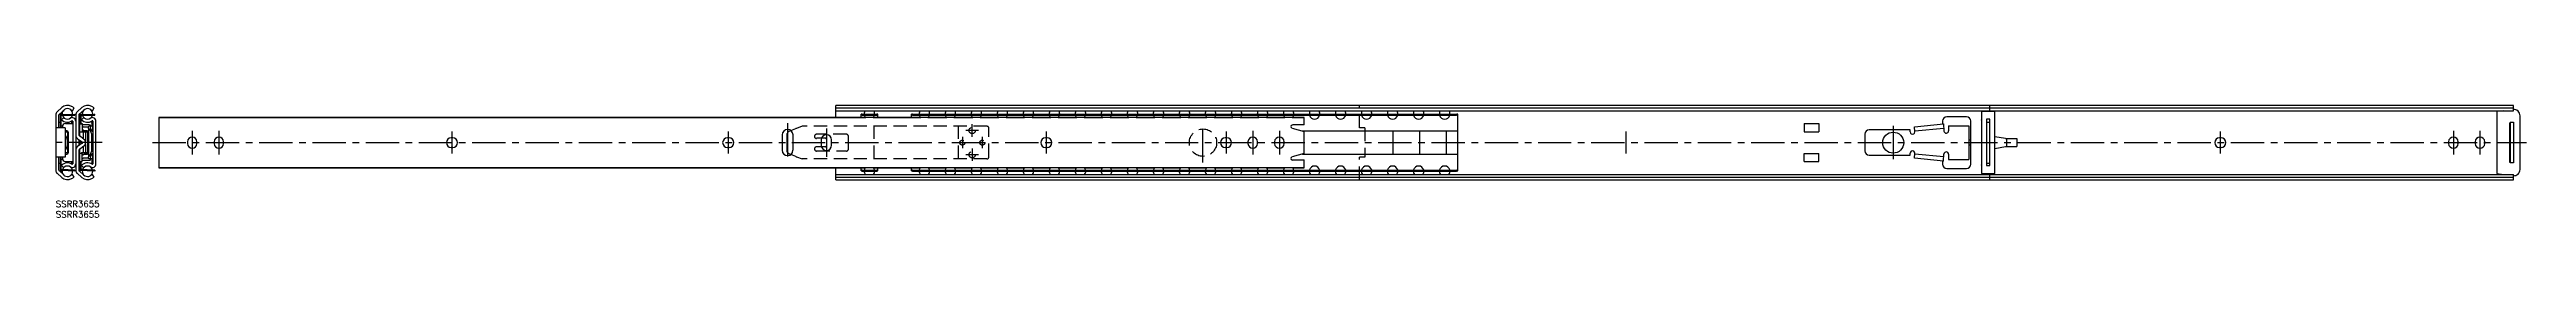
# Model space of a CAD drawing. Extents: x -3 to 1178, y -8 to 45.
import ezdxf

# ---------------------------------------------------------------- set-up
doc = ezdxf.new("R2010")
doc.units = 0
doc.header["$LTSCALE"] = 0.5
doc.linetypes.add('CENTER', pattern=[50.8, 31.75, -6.35, 6.35, -6.35])
doc.linetypes.add('DASHED', pattern=[19.05, 12.7, -6.35])
for name, color, linetype in [('MSM_CENTER', 1, 'CENTER'), ('MSM_CONTINUOUS', 7, 'CONTINUOUS'), ('MSM_DASHED', 4, 'DASHED'), ('MSM_PART_NUMBER', 7, 'CONTINUOUS')]:
    doc.layers.add(name, color=color, linetype=linetype)
doc.styles.get("Standard").update_dxf_attribs({"font": 'txt.shx', "height": 3, "bigfont": 'bigfont.shx'})

# ---------------------------------------------------------------- blocks, each defined once
blk = doc.blocks.new('*U3')
at = {"layer": 'MSM_PART_NUMBER'}
blk.add_text('SSRR3655', height=3, dxfattribs=at).set_placement((0, -3))
blk = doc.blocks.new('*U4')
at = {"layer": 'MSM_PART_NUMBER'}
blk.add_text('SSRR3655', height=3, dxfattribs=at).set_placement((0, -8))

msp = doc.modelspace()

# ---------------------------------------------------------------- linework, layer by layer
at = {"layer": 'MSM_CENTER'}
for p, q in [((348.8, 36.9), (348.8, 18.4)), ((436.8, 30.4), (436.8, 36.4)), ((546.8, 18.2), (546.8, 37.1)), ((875.8, 35.6), (875.8, 19.6)), ((22.1, 27.6), (-3, 27.6)), ((46.1, 27.6), (1177.6, 27.6)), ((65, 33.3), (65, 22)), ((77.7, 33.3), (77.7, 22)), ((188.8, 32.9), (188.8, 22.4)), ((320.5, 32.9), (320.5, 22.4)), ((367.3, 34.4), (367.3, 20.9)), ((432.1, 30.4), (432.1, 25)), ((439.8, 33.4), (433.8, 33.4)), ((436.8, 24.9), (436.8, 18.9)), ((441.6, 30.4), (441.6, 25)), ((472.1, 32.9), (472.1, 22.4)), ((557.8, 32.9), (557.8, 22.4)), ((570.5, 33.3), (570.5, 22)), ((583.2, 33.3), (583.2, 22)), ((637.3, 33.3), (637.3, 22)), ((650, 33.3), (650, 22)), ((662.7, 32.9), (662.7, 22.4)), ((748.4, 32.9), (748.4, 22.4)), ((1031.7, 32.9), (1031.7, 22.4)), ((1142.8, 33.3), (1142.8, 22)), ((1155.5, 33.3), (1155.5, 22)), ((433.8, 21.9), (439.8, 21.9))]:
    msp.add_line(p, q, dxfattribs=at)
at = {"layer": 'MSM_CONTINUOUS'}
for p, q in [((0, 40.8), (0, 14.5)), ((2.9, 44.3), (0.7, 42.2)), ((1.5, 34.7), (1.5, 40.8)), ((1.5, 37.4), (2.1, 37.4)), ((1.7, 41.1), (3.9, 43.1)), ((2.1, 40.3), (2.1, 34.7)), ((2.5, 41.9), (2.5, 41)), ((2.6, 34.7), (2.6, 40.3)), ((2.6, 35.6), (3.1, 35.6)), ((2.7, 41), (9.1, 41.1)), ((2.7, 40.5), (9.1, 40.7)), ((3.8, 39.6), (2.7, 38.5)), ((3.3, 42.4), (3, 42.4)), ((4.6, 36.7), (8.1, 36.7)), ((6.8, 43.5), (7.9, 42.8)), ((6.9, 43.4), (6.9, 43.4)), ((7.5, 43.1), (7.5, 42.9)), ((7.5, 39.7), (7.5, 39.4)), ((7.5, 37.8), (7.5, 36.7)), ((8.7, 44.1), (7.6, 44.8)), ((7.9, 42.8), (8.7, 44.1)), ((8.1, 37.8), (8.1, 17.5)), ((9.1, 40.7), (9.1, 41.1)), ((9.6, 40.8), (9.6, 14.5)), ((12.4, 44.3), (10.2, 42.2)), ((11.1, 31.2), (11.1, 40.8)), ((11.2, 41.1), (13.4, 43.1)), ((11.5, 41.4), (11.5, 41)), ((11.5, 30.5), (11.5, 40.3)), ((11.6, 40.3), (11.6, 36.6)), ((11.5, 36.7), (11.6, 36.7)), ((11.5, 36.6), (12.6, 36.6)), ((11.7, 41), (18.1, 41.1)), ((11.7, 40.5), (18.1, 40.7)), ((12.1, 36.6), (12.1, 40.3)), ((12.1, 36.7), (12.6, 36.7)), ((13.3, 39.6), (12.2, 38.5)), ((12.3, 40.5), (12.7, 40.5)), ((12.9, 42.4), (12.6, 42.4)), ((12.6, 36.7), (12.6, 32.7)), ((16.1, 36), (13, 36)), ((16.4, 43.5), (17.5, 42.8)), ((16.5, 35.4), (16.5, 35.9)), ((18.2, 44.1), (17.1, 44.8)), ((17.1, 39.7), (17.1, 39.4)), ((17.1, 37.8), (17.1, 35.4)), ((17.5, 42.8), (18.2, 44.1)), ((17.5, 40.6), (18.6, 40.7)), ((17.6, 37.8), (17.6, 17.5)), ((17.6, 36.4), (17.6, 35.4)), ((18.1, 40.7), (18.1, 41.1)), ((18.1, 41.1), (18.6, 41.1)), ((18.6, 40.7), (18.6, 41.1)), ((19.1, 17.5), (19.1, 37.8)), ((49.1, 39.6), (49.1, 15.7)), ((49.1, 39.6), (386, 39.6)), ((595.1, 39.5), (49.1, 39.5)), ((1171.4, 45.3), (371.8, 45.3)), ((371.8, 39.6), (371.8, 45.3)), ((371.8, 44.1), (1171.4, 44.1)), ((371.8, 42.8), (1171.4, 42.8)), ((383.8, 39.6), (383.8, 41.1)), ((384.3, 41.1), (391.3, 41.1)), ((384.3, 40.7), (391.3, 40.7)), ((389.6, 39.6), (412.2, 39.6)), ((391.8, 39.6), (391.8, 41.1)), ((407.8, 39.6), (407.8, 41.1)), ((408.3, 41.1), (667.7, 41.1)), ((408.3, 40.7), (667.7, 40.7)), ((415.8, 39.6), (424.6, 39.6)), ((428.2, 39.6), (437, 39.6)), ((440.6, 39.6), (449.4, 39.6)), ((453, 39.6), (461.8, 39.6)), ((465.4, 39.6), (474.2, 39.6)), ((477.8, 39.6), (486.6, 39.6)), ((490.2, 39.6), (499, 39.6)), ((502.6, 39.6), (511.4, 39.6)), ((515, 39.6), (523.8, 39.6)), ((527.4, 39.6), (536.2, 39.6)), ((539.8, 39.6), (548.6, 39.6)), ((552.2, 39.6), (561, 39.6)), ((564.6, 39.6), (573.4, 39.6)), ((577, 39.6), (585.8, 39.6)), ((589.4, 39.6), (595.1, 39.6)), ((595.1, 36), (589.4, 36)), ((595.1, 36), (595.1, 39.6)), ((668.2, 14.2), (668.2, 41.1)), ((833.3, 36.7), (840.3, 36.7)), ((833.3, 36.7), (833.3, 32.8)), ((840.3, 36.7), (840.3, 32.8)), ((885.9, 35.2), (899.7, 36.5)), ((899.3, 37.9), (899.3, 36.4)), ((899.7, 36.5), (900, 33)), ((910.8, 39.9), (901.3, 39.9)), ((902.2, 35.6), (911.8, 35.6)), ((902.2, 35.6), (902.2, 33.2)), ((911.8, 35.6), (911.8, 19.6)), ((912.8, 17.4), (912.8, 37.9)), ((924.3, 42.4), (917.9, 42.4)), ((917.9, 42.4), (917.9, 12.9)), ((921.8, 38.7), (920.3, 38.7)), ((920.3, 38.7), (920.3, 16.7)), ((920.3, 37.4), (921.8, 37.4)), ((921.8, 42.4), (921.8, 45.3)), ((921.8, 16.7), (921.8, 38.7)), ((924.3, 12.9), (924.3, 42.4)), ((1166.8, 42.8), (1163.6, 42.4)), ((1163.6, 42.4), (1163.6, 12.9)), ((1169.6, 36.9), (1169.6, 18.4)), ((1169.9, 36.9), (1169.6, 36.9)), ((1169.9, 37.3), (1169.9, 18)), ((1169.9, 37.3), (1171.4, 37.3)), ((1171.4, 42.8), (1171.4, 45.3)), ((1171.4, 37.3), (1171.4, 18)), ((1171.6, 36.9), (1171.4, 36.9)), ((1171.6, 18.4), (1171.6, 36.9)), ((1174.6, 14.9), (1174.6, 40.4)), ((4.5, 34.7), (0, 34.7)), ((3.1, 35.2), (3.1, 34.7)), ((4.5, 34.7), (4.5, 20.7)), ((5.3, 33.2), (4.5, 33.2)), ((4.5, 32.7), (5.3, 32.7)), ((5.5, 32.5), (5.5, 22.9)), ((6.1, 22.9), (6.1, 32.5)), ((10.4, 29.5), (12.6, 28)), ((12.6, 27.3), (10.4, 25.8)), ((11.1, 26.2), (11.1, 29.1)), ((11.1, 14.5), (11.1, 24.1)), ((13.4, 29.2), (11.3, 30.8)), ((11.3, 24.5), (13.4, 26.1)), ((11.5, 32.7), (12.6, 32.7)), ((11.5, 26.6), (11.5, 28.7)), ((11.5, 15), (11.5, 24.8)), ((12.3, 32.7), (14.9, 32.7)), ((13, 33.7), (12.6, 33.7)), ((14.9, 33.2), (12.6, 33.2)), ((13, 35.2), (15.6, 35.2)), ((13, 33.7), (13, 33.2)), ((13, 32.7), (13, 29.5)), ((13, 25.8), (13, 22.6)), ((13.5, 33.2), (15.6, 33.2)), ((14.1, 32.5), (14.1, 28.5)), ((14.1, 26.8), (14.1, 22.8)), ((15.1, 32.5), (15.1, 22.9)), ((15.6, 34.4), (15.7, 35.4)), ((15.6, 34.4), (15.6, 20.9)), ((15.6, 34.4), (15.6, 34.4)), ((15.6, 34.3), (16.8, 32.9)), ((17.6, 35.4), (15.7, 35.4)), ((16.5, 35.4), (16.4, 34.3)), ((16.4, 34.3), (17.5, 32.9)), ((17, 32), (17, 23.3)), ((17.5, 35.4), (17.5, 33)), ((62.7, 28), (62.7, 27.2)), ((67.2, 27.2), (67.2, 28)), ((75.4, 28), (75.4, 27.2)), ((79.9, 27.2), (79.9, 28)), ((189.2, 29.9), (188.4, 29.9)), ((188.4, 25.4), (189.2, 25.4)), ((320.9, 29.9), (320.1, 29.9)), ((320.1, 25.4), (320.9, 25.4)), ((346.2, 31.3), (346.2, 24)), ((348.6, 23.3), (348.6, 32)), ((348.8, 32), (348.8, 23.3)), ((349.2, 32.9), (350.3, 33.4)), ((350.4, 33.3), (349.4, 32.9)), ((351.4, 24), (351.4, 31.3)), ((364.8, 28.9), (364.8, 26.4)), ((367, 29.7), (364.9, 29.7)), ((364.9, 25.7), (367, 25.7)), ((367.3, 29.2), (367.3, 26.2)), ((367.5, 26.2), (367.5, 29.2)), ((369.8, 26.4), (369.8, 28.9)), ((472.5, 29.9), (471.7, 29.9)), ((471.7, 25.4), (472.5, 25.4)), ((558.2, 29.9), (557.4, 29.9)), ((557.4, 25.4), (558.2, 25.4)), ((568.2, 28), (568.2, 27.2)), ((572.8, 27.2), (572.8, 28)), ((580.9, 28), (580.9, 27.2)), ((585.4, 27.2), (585.4, 28)), ((589.3, 34.5), (595.1, 32.9)), ((594.2, 33.2), (668.2, 33.2)), ((595.1, 22.4), (595.1, 32.9)), ((833.3, 32.8), (840.3, 32.8)), ((862.3, 31.7), (862.3, 23.7)), ((883.9, 33.7), (864.3, 33.7)), ((883.9, 32.7), (883.9, 33.7)), ((886.1, 32.7), (885.9, 35.2)), ((886.1, 33.2), (899.9, 34.5)), ((911.8, 28.9), (912.8, 28.9)), ((911.8, 26.5), (912.8, 26.5)), ((929.4, 29.6), (924.3, 30.4)), ((924.3, 24.9), (929.4, 25.7)), ((929.4, 29.6), (934.8, 29.6)), ((929.4, 25.7), (934.8, 25.7)), ((929.8, 29.6), (929.8, 25.7)), ((934.8, 29.6), (934.8, 25.7)), ((1032.1, 29.9), (1031.3, 29.9)), ((1031.3, 25.4), (1032.1, 25.4)), ((1140.5, 28), (1140.5, 27.2)), ((1145, 27.2), (1145, 28)), ((1153.2, 28), (1153.2, 27.2)), ((1157.7, 27.2), (1157.7, 28)), ((4.5, 20.7), (0, 20.7)), ((0.7, 13.1), (2.9, 11)), ((1.5, 14.5), (1.5, 20.7)), ((1.5, 17.9), (2.1, 17.9)), ((3.9, 12.2), (1.7, 14.2)), ((2.1, 20.7), (2.1, 15)), ((2.5, 14.3), (2.5, 13.4)), ((2.6, 15), (2.6, 20.7)), ((3.1, 19.6), (2.6, 19.6)), ((2.7, 16.8), (3.8, 15.7)), ((9.1, 14.6), (2.7, 14.8)), ((9.1, 14.1), (2.7, 14.3)), ((3.3, 12.9), (3, 12.9)), ((3.1, 20.7), (3.1, 20.2)), ((5.3, 22.7), (4.5, 22.7)), ((4.5, 22.1), (5.3, 22.1)), ((4.6, 18.7), (8.1, 18.7)), ((7.9, 12.5), (6.8, 11.8)), ((6.9, 11.9), (6.9, 11.9)), ((7.5, 18.7), (7.5, 17.5)), ((7.5, 15.9), (7.5, 15.6)), ((7.5, 12.4), (7.5, 12.2)), ((8.7, 11.2), (7.9, 12.5)), ((9.1, 14.6), (9.1, 14.1)), ((10.2, 13.1), (12.4, 11)), ((13.4, 12.2), (11.2, 14.2)), ((11.5, 22.6), (12.6, 22.6)), ((11.6, 18.7), (11.6, 15)), ((11.5, 18.7), (12.6, 18.7)), ((11.5, 18.6), (11.6, 18.6)), ((11.5, 14.3), (11.5, 13.9)), ((18.1, 14.6), (11.7, 14.8)), ((18.1, 14.1), (11.7, 14.3)), ((12.1, 15), (12.1, 18.7)), ((12.1, 18.6), (12.6, 18.6)), ((12.2, 16.8), (13.3, 15.7)), ((14.9, 22.7), (12.3, 22.7)), ((12.7, 14.8), (12.3, 14.8)), ((12.6, 18.6), (12.6, 22.6)), ((12.6, 22.1), (14.9, 22.1)), ((13, 21.7), (12.6, 21.7)), ((12.9, 12.9), (12.6, 12.9)), ((13, 22.1), (13, 21.7)), ((15.6, 20.2), (13, 20.2)), ((13, 19.3), (16.1, 19.3)), ((15.6, 22.1), (13.5, 22.1)), ((16.8, 22.4), (15.6, 21)), ((15.7, 19.9), (15.6, 20.9)), ((15.6, 20.9), (15.6, 20.9)), ((17.6, 19.9), (15.7, 19.9)), ((17.5, 22.4), (16.4, 21)), ((16.4, 21), (16.5, 19.9)), ((17.5, 12.5), (16.4, 11.8)), ((16.5, 19.4), (16.5, 19.9)), ((17.1, 19.9), (17.1, 17.5)), ((17.1, 15.9), (17.1, 15.6)), ((17.5, 22.3), (17.5, 19.9)), ((18.6, 14.6), (17.5, 14.7)), ((18.2, 11.2), (17.5, 12.5)), ((17.6, 19.9), (17.6, 18.9)), ((18.1, 14.6), (18.1, 14.1)), ((18.6, 14.1), (18.1, 14.2)), ((18.6, 14.6), (18.6, 14.1)), ((49.1, 15.8), (595.1, 15.8)), ((49.1, 15.7), (386, 15.7)), ((350.3, 21.9), (349.2, 22.4)), ((349.4, 22.4), (350.4, 22)), ((371.8, 10), (371.8, 15.7)), ((371.8, 12.5), (1171.4, 12.5)), ((383.8, 14.2), (383.8, 15.7)), ((384.3, 14.6), (391.3, 14.6)), ((384.3, 14.1), (391.3, 14.1)), ((389.6, 15.7), (412.2, 15.7)), ((391.8, 14.2), (391.8, 15.7)), ((407.8, 14.2), (407.8, 15.7)), ((408.3, 14.6), (667.7, 14.6)), ((408.3, 14.1), (667.7, 14.1)), ((415.8, 15.7), (424.6, 15.7)), ((428.2, 15.7), (437, 15.7)), ((440.6, 15.7), (449.4, 15.7)), ((453, 15.7), (461.8, 15.7)), ((465.4, 15.7), (474.2, 15.7)), ((477.8, 15.7), (486.6, 15.7)), ((490.2, 15.7), (499, 15.7)), ((502.6, 15.7), (511.4, 15.7)), ((515, 15.7), (523.8, 15.7)), ((527.4, 15.7), (536.2, 15.7)), ((539.8, 15.7), (548.6, 15.7)), ((552.2, 15.7), (561, 15.7)), ((564.6, 15.7), (573.4, 15.7)), ((577, 15.7), (585.8, 15.7)), ((595.1, 22.4), (589.3, 20.8)), ((589.4, 19.4), (595.1, 19.4)), ((589.4, 15.7), (595.1, 15.7)), ((594.2, 22.1), (668.2, 22.1)), ((595.1, 15.7), (595.1, 19.4)), ((833.3, 22.5), (840.3, 22.5)), ((833.3, 18.6), (833.3, 22.5)), ((833.3, 18.6), (840.3, 18.6)), ((840.3, 18.6), (840.3, 22.5)), ((864.3, 21.7), (883.9, 21.7)), ((883.9, 21.7), (883.9, 22.6)), ((885.9, 20.2), (886.1, 22.6)), ((899.7, 18.8), (885.9, 20.2)), ((899.9, 20.8), (886.1, 22.1)), ((899.3, 18.9), (899.3, 17.4)), ((899.7, 18.8), (900, 22.3)), ((901.3, 15.4), (910.8, 15.4)), ((902.2, 22.1), (902.2, 19.6)), ((902.2, 19.6), (911.8, 19.6)), ((917.9, 12.9), (924.3, 12.9)), ((920.3, 17.9), (921.8, 17.9)), ((920.3, 16.7), (921.8, 16.7)), ((921.8, 10), (921.8, 12.9)), ((1163.6, 12.9), (1166.8, 12.5)), ((1169.6, 18.4), (1169.9, 18.4)), ((1171.4, 18), (1169.9, 18)), ((1171.4, 18.4), (1171.6, 18.4)), ((1171.4, 10), (1171.4, 12.5)), ((7.6, 10.5), (8.7, 11.2)), ((17.1, 10.5), (18.2, 11.2)), ((371.8, 11.2), (1171.4, 11.2)), ((371.8, 10), (1171.4, 10))]:
    msp.add_line(p, q, dxfattribs=at)
msp.add_circle((875.8, 27.6), 5, dxfattribs=at)
for centre, radius, start, end in [((2, 40.8), 2, 132.3876, 180), ((2, 40.8), 0.5, 132.3876, 180), ((2.7, 40.3), 0.7, 91, 180), ((2.7, 40.3), 0.2, 91, 180), ((5.5, 41.3), 4, 223.95, 303.2038), ((5.5, 41.3), 4, 59.9944, 132.3876), ((5.5, 41.3), 2.5, 356.1571, 185.8429), ((4.6, 35.2), 1.5, 90, 180), ((5.5, 41.3), 2.5, 197.5244, 344.4756), ((7.8, 37.8), 1.7, 0, 123.2038), ((7, 36.4), 1, 14.4775, 60), ((7.8, 37.8), 0.2, 0, 123.2038), ((11.5, 40.8), 2, 132.3876, 180), ((11.5, 40.8), 0.5, 132.3876, 180), ((11.7, 40.3), 0.7, 91, 180), ((11.7, 40.3), 0.2, 91, 180), ((12.3, 40.3), 0.7, 167.7612, 180), ((12.3, 40.3), 0.2, 91, 180), ((15.1, 41.3), 4, 223.95, 303.2038), ((15.1, 41.3), 4, 59.9944, 132.3876), ((13, 34), 2, 89.9997, 104.4507), ((15.1, 41.3), 2.5, 356.3778, 185.6222), ((15.1, 41.3), 2.5, 197.2951, 344.7049), ((16.1, 34), 2, 75.5493, 87.5283), ((17.4, 37.8), 1.7, 0, 123.2038), ((16.5, 36.4), 1, 0, 60), ((17.4, 37.8), 0.2, 0, 123.2038), ((384.6, 26.8), 14.3, 90.9987, 92.9983), ((384.6, 26.3), 14.3, 90.9986, 92.9984), ((387.8, 41.3), 2.5, 143.1005, 183.4398), ((387.8, 41.3), 2.5, 195.0683, 226.5273), ((387.8, 41.3), 2.5, 313.4727, 344.9317), ((387.8, 41.3), 2.5, 356.5602, 36.8995), ((391.1, 26.8), 14.3, 87.0017, 89.0013), ((391.1, 26.3), 14.3, 87.0016, 89.0014), ((408.6, 26.8), 14.3, 90.9987, 92.9983), ((408.6, 26.3), 14.3, 90.9986, 92.9984), ((414, 41.3), 2.5, 143.1005, 183.4398), ((414, 41.3), 2.5, 195.0683, 226.5273), ((414, 41.3), 2.5, 313.4727, 344.9317), ((414, 41.3), 2.5, 356.5602, 36.8995), ((426.4, 41.3), 2.5, 143.1005, 183.4398), ((426.4, 41.3), 2.5, 195.0683, 226.5273), ((426.4, 41.3), 2.5, 313.4727, 344.9317), ((426.4, 41.3), 2.5, 356.5602, 36.8995), ((438.8, 41.3), 2.5, 143.1005, 183.4398), ((438.8, 41.3), 2.5, 195.0683, 226.5273), ((438.8, 41.3), 2.5, 313.4727, 344.9317), ((438.8, 41.3), 2.5, 356.5602, 36.8995), ((451.2, 41.3), 2.5, 143.1005, 183.4398), ((451.2, 41.3), 2.5, 195.0683, 226.5273), ((451.2, 41.3), 2.5, 313.4727, 344.9317), ((451.2, 41.3), 2.5, 356.5602, 36.8995), ((463.6, 41.3), 2.5, 143.1005, 183.4398), ((463.6, 41.3), 2.5, 195.0683, 226.5273), ((463.6, 41.3), 2.5, 313.4727, 344.9317), ((463.6, 41.3), 2.5, 356.5602, 36.8995), ((476, 41.3), 2.5, 143.1005, 183.4398), ((476, 41.3), 2.5, 195.0683, 226.5273), ((476, 41.3), 2.5, 313.4727, 344.9317), ((476, 41.3), 2.5, 356.5602, 36.8995), ((488.4, 41.3), 2.5, 143.1005, 183.4398), ((488.4, 41.3), 2.5, 195.0683, 226.5273), ((488.4, 41.3), 2.5, 313.4727, 344.9317), ((488.4, 41.3), 2.5, 356.5602, 36.8995), ((500.8, 41.3), 2.5, 143.1005, 183.4398), ((500.8, 41.3), 2.5, 195.0683, 226.5273), ((500.8, 41.3), 2.5, 313.4727, 344.9317), ((500.8, 41.3), 2.5, 356.5602, 36.8995), ((513.2, 41.3), 2.5, 143.1005, 183.4398), ((513.2, 41.3), 2.5, 195.0683, 226.5273), ((513.2, 41.3), 2.5, 313.4727, 344.9317), ((513.2, 41.3), 2.5, 356.5602, 36.8995), ((525.6, 41.3), 2.5, 143.1005, 183.4398), ((525.6, 41.3), 2.5, 195.0683, 226.5273), ((525.6, 41.3), 2.5, 313.4727, 344.9317), ((525.6, 41.3), 2.5, 356.5602, 36.8995), ((538, 41.3), 2.5, 143.1005, 183.4398), ((538, 41.3), 2.5, 195.0683, 226.5273), ((538, 41.3), 2.5, 313.4727, 344.9317), ((538, 41.3), 2.5, 356.5602, 36.8995), ((550.4, 41.3), 2.5, 143.1005, 183.4398), ((550.4, 41.3), 2.5, 195.0683, 226.5273), ((550.4, 41.3), 2.5, 313.4727, 344.9317), ((550.4, 41.3), 2.5, 356.5602, 36.8995), ((562.8, 41.3), 2.5, 143.1005, 183.4398), ((562.8, 41.3), 2.5, 195.0683, 226.5273), ((562.8, 41.3), 2.5, 313.4727, 344.9317), ((562.8, 41.3), 2.5, 356.5602, 36.8995), ((575.2, 41.3), 2.5, 143.1005, 183.4398), ((575.2, 41.3), 2.5, 195.0683, 226.5273), ((575.2, 41.3), 2.5, 313.4727, 344.9317), ((575.2, 41.3), 2.5, 356.5602, 36.8995), ((587.6, 41.3), 2.5, 143.1005, 183.4398), ((587.6, 41.3), 2.5, 195.0683, 226.5273), ((589.4, 35.2), 0.75, 90, 254.912), ((587.6, 41.3), 2.5, 313.4727, 344.9317), ((587.6, 41.3), 2.5, 356.5602, 36.8995), ((600, 41.3), 2.5, 143.1005, 183.4398), ((600, 41.3), 2.5, 195.0683, 344.9317), ((600, 41.3), 2.5, 356.5602, 36.8995), ((612.4, 41.3), 2.5, 143.1005, 183.4398), ((612.4, 41.3), 2.5, 195.0683, 344.9317), ((612.4, 41.3), 2.5, 356.5602, 36.8995), ((624.8, 41.3), 2.5, 143.1005, 183.4398), ((624.8, 41.3), 2.5, 195.0683, 344.9317), ((624.8, 41.3), 2.5, 356.5602, 36.8995), ((637.2, 41.3), 2.5, 143.1005, 183.4398), ((637.2, 41.3), 2.5, 195.0683, 344.9317), ((637.2, 41.3), 2.5, 356.5602, 36.8995), ((649.6, 41.3), 2.5, 143.1005, 183.4398), ((649.6, 41.3), 2.5, 195.0683, 344.9317), ((649.6, 41.3), 2.5, 356.5602, 36.8995), ((662, 41.3), 2.5, 143.1005, 183.4398), ((662, 41.3), 2.5, 195.0683, 344.9317), ((662, 41.3), 2.5, 356.5602, 36.8995), ((667.5, 26.8), 14.3, 87.0017, 89.0013), ((667.5, 26.3), 14.3, 87.0016, 89.0014), ((901.3, 37.9), 2, 90, 180), ((910.8, 37.9), 2, 0, 90), ((918.8, 38.4), 1, 161.8051, 198.1949), ((1171.6, 40.4), 3, 0, 94.7802), ((-0.4, 27.6), 6, 325.5885, 34.4115), ((5.3, 32.5), 0.7, 0, 90), ((5.3, 32.5), 0.2, 0, 90), ((11.5, 31.2), 2, 180, 234.888), ((11.5, 24.1), 2, 125.112, 180), ((11.5, 31.2), 0.5, 180, 234.888), ((11.5, 24.1), 0.5, 125.112, 180), ((12.3, 33.4), 0.7, 248.2132, 270), ((13, 33.1), 2, 89.9997, 104.4507), ((12.3, 27.6), 0.426, 305.112, 54.888), ((12.3, 27.6), 1.93, 305.112, 54.888), ((13.5, 32.7), 0.501, 90, 97.0513), ((13.9, 32.5), 0.1, 0, 90), ((14.9, 32.5), 0.7, 0, 90), ((14.9, 32.5), 0.2, 0, 90), ((15.6, 51.3), 16.2, 269.9997, 270.3438), ((15.8, 34.4), 0.181, 182.5499, 222.6659), ((15.6, 49.4), 16.2, 270, 270.1294), ((16.4, 34.3), 0.0352, 178.496, 222.9813), ((14.8, 32), 2.15, 359.0446, 24.8157), ((17.1, 32.6), 0.51, 22.7743, 37.6576), ((65, 27.2), 2.25, 180, 0), ((65, 28), 2.25, 0, 180), ((77.7, 28), 2.25, 0, 180), ((77.7, 27.2), 2.25, 180, 0), ((188.4, 27.6), 2.25, 90, 270), ((189.2, 27.6), 2.25, 270, 90), ((320.1, 27.6), 2.25, 90, 270), ((320.9, 27.6), 2.25, 270, 90), ((348.8, 31.3), 2.58, 0, 180), ((348.8, 24), 2.57, 180, 0), ((349.6, 32), 1, 112.5274, 180.6224), ((349.8, 32), 1, 112.5274, 180.6224), ((367.3, 28.9), 2.5, 0, 180), ((367.3, 26.4), 2.5, 180, 0), ((366.8, 29.2), 0.49, 358.8618, 88.7717), ((366.8, 26.1), 0.49, 271.2283, 1.1382), ((367, 29.1), 0.516, 1.6143, 86.0192), ((367, 26.2), 0.516, 273.9808, 358.3857), ((471.7, 27.6), 2.25, 90, 270), ((472.5, 27.6), 2.25, 270, 90), ((557.4, 27.6), 2.25, 90, 270), ((558.2, 27.6), 2.25, 270, 90), ((570.5, 28), 2.25, 0, 180), ((570.5, 27.2), 2.25, 180, 0), ((583.2, 28), 2.25, 0, 180), ((583.2, 27.2), 2.25, 180, 0), ((864.3, 31.7), 2, 90, 180), ((864.3, 23.7), 2, 180, 270), ((885, 32.7), 1.12, 179.9964, 0.0135), ((885, 22.6), 1.12, 359.9865, 180.0036), ((901.1, 33.2), 1.11, 185.5, 0), ((1031.3, 27.6), 2.25, 90, 270), ((1032.1, 27.6), 2.25, 270, 90), ((1142.8, 28), 2.25, 0, 180), ((1142.8, 27.2), 2.25, 180, 0), ((1155.5, 28), 2.25, 0, 180), ((1155.5, 27.2), 2.25, 180, 0), ((2, 14.5), 2, 180, 227.6124), ((2, 14.5), 0.5, 180, 227.6124), ((2.7, 15), 0.7, 180, 269), ((2.7, 15), 0.2, 180, 269), ((5.5, 14), 4, 56.7962, 136.05), ((4.6, 20.2), 1.5, 180, 270), ((5.5, 14), 2.5, 174.1571, 3.8429), ((5.5, 14), 2.5, 15.5244, 162.4756), ((5.3, 22.9), 0.7, 270, 0), ((5.3, 22.9), 0.2, 270, 0), ((7.8, 17.5), 1.7, 236.7962, 0), ((7, 18.9), 1, 300, 345.5225), ((7.8, 17.5), 0.2, 236.7962, 0), ((11.5, 14.5), 2, 180, 227.6124), ((11.7, 15), 0.7, 180, 269), ((11.5, 14.5), 0.5, 180, 227.6124), ((11.7, 15), 0.2, 180, 269), ((12.3, 15), 0.7, 180, 192.2388), ((12.3, 21.9), 0.7, 90, 111.7868), ((12.3, 15), 0.2, 180, 269), ((15.1, 14), 4, 56.7962, 136.05), ((13, 22.2), 2, 255.5493, 270.0003), ((13, 21.3), 2, 255.5493, 270.0003), ((15.1, 14), 2.5, 174.3778, 3.6222), ((15.1, 14), 2.5, 15.2951, 162.7049), ((13.5, 22.6), 0.501, 262.9487, 270), ((13.9, 22.8), 0.1, 270, 360), ((14.9, 22.9), 0.7, 270, 0), ((14.9, 22.9), 0.2, 270, 0), ((15.6, 5.9), 16.2, 89.8706, 90), ((15.8, 20.9), 0.188, 138.1367, 176.6475), ((15.6, 4), 16.2, 89.6562, 90.0003), ((16.1, 21.3), 2, 272.4717, 284.4507), ((16.4, 21), 0.0355, 137.2434, 181.2793), ((17.4, 17.5), 1.7, 236.7962, 0), ((14.8, 23.3), 2.15, 335.1843, 0.9554), ((16.5, 18.9), 1, 300, 0), ((17.4, 17.5), 0.2, 236.7962, 0), ((17.1, 22.7), 0.51, 322.3424, 337.2257), ((349.6, 23.3), 1, 179.3776, 247.4726), ((349.8, 23.3), 1, 179.3776, 247.4726), ((384.6, 29), 14.3, 267.0016, 269.0014), ((384.6, 28.5), 14.3, 267.0017, 269.0013), ((387.8, 14), 2.5, 176.5602, 216.8995), ((387.8, 14), 2.5, 133.4727, 164.9317), ((387.8, 14), 2.5, 15.0683, 46.5273), ((387.8, 14), 2.5, 323.1005, 3.4398), ((391.1, 29), 14.3, 270.9986, 272.9984), ((391.1, 28.5), 14.3, 270.9987, 272.9983), ((408.6, 29), 14.3, 267.0016, 269.0014), ((408.6, 28.5), 14.3, 267.0017, 269.0013), ((414, 14), 2.5, 176.5602, 216.8995), ((414, 14), 2.5, 133.4727, 164.9317), ((414, 14), 2.5, 15.0683, 46.5273), ((414, 14), 2.5, 323.1005, 3.4398), ((426.4, 14), 2.5, 176.5602, 216.8995), ((426.4, 14), 2.5, 133.4727, 164.9317), ((426.4, 14), 2.5, 15.0683, 46.5273), ((426.4, 14), 2.5, 323.1005, 3.4398), ((438.8, 14), 2.5, 176.5602, 216.8995), ((438.8, 14), 2.5, 133.4727, 164.9317), ((438.8, 14), 2.5, 15.0683, 46.5273), ((438.8, 14), 2.5, 323.1005, 3.4398), ((451.2, 14), 2.5, 176.5602, 216.8995), ((451.2, 14), 2.5, 133.4727, 164.9317), ((451.2, 14), 2.5, 15.0683, 46.5273), ((451.2, 14), 2.5, 323.1005, 3.4398), ((463.6, 14), 2.5, 176.5602, 216.8995), ((463.6, 14), 2.5, 133.4727, 164.9317), ((463.6, 14), 2.5, 15.0683, 46.5273), ((463.6, 14), 2.5, 323.1005, 3.4398), ((476, 14), 2.5, 176.5602, 216.8995), ((476, 14), 2.5, 133.4727, 164.9317), ((476, 14), 2.5, 15.0683, 46.5273), ((476, 14), 2.5, 323.1005, 3.4398), ((488.4, 14), 2.5, 176.5602, 216.8995), ((488.4, 14), 2.5, 133.4727, 164.9317), ((488.4, 14), 2.5, 15.0683, 46.5273), ((488.4, 14), 2.5, 323.1005, 3.4398), ((500.8, 14), 2.5, 176.5602, 216.8995), ((500.8, 14), 2.5, 133.4727, 164.9317), ((500.8, 14), 2.5, 15.0683, 46.5273), ((500.8, 14), 2.5, 323.1005, 3.4398), ((513.2, 14), 2.5, 176.5602, 216.8995), ((513.2, 14), 2.5, 133.4727, 164.9317), ((513.2, 14), 2.5, 15.0683, 46.5273), ((513.2, 14), 2.5, 323.1005, 3.4398), ((525.6, 14), 2.5, 176.5602, 216.8995), ((525.6, 14), 2.5, 133.4727, 164.9317), ((525.6, 14), 2.5, 15.0683, 46.5273), ((525.6, 14), 2.5, 323.1005, 3.4398), ((538, 14), 2.5, 176.5602, 216.8995), ((538, 14), 2.5, 133.4727, 164.9317), ((538, 14), 2.5, 15.0683, 46.5273), ((538, 14), 2.5, 323.1005, 3.4398), ((550.4, 14), 2.5, 176.5602, 216.8995), ((550.4, 14), 2.5, 133.4727, 164.9317), ((550.4, 14), 2.5, 15.0683, 46.5273), ((550.4, 14), 2.5, 323.1005, 3.4398), ((562.8, 14), 2.5, 176.5602, 216.8995), ((562.8, 14), 2.5, 133.4727, 164.9317), ((562.8, 14), 2.5, 15.0683, 46.5273), ((562.8, 14), 2.5, 323.1005, 3.4398), ((575.2, 14), 2.5, 176.5602, 216.8995), ((575.2, 14), 2.5, 133.4727, 164.9317), ((575.2, 14), 2.5, 15.0683, 46.5273), ((575.2, 14), 2.5, 323.1005, 3.4398), ((587.6, 14), 2.5, 176.5602, 216.8995), ((587.6, 14), 2.5, 133.4727, 164.9317), ((589.4, 20.1), 0.75, 105.088, 270), ((587.6, 14), 2.5, 15.0683, 46.5273), ((587.6, 14), 2.5, 323.1005, 3.4398), ((600, 14), 2.5, 176.5602, 216.8995), ((600, 14), 2.5, 15.0683, 164.9317), ((600, 14), 2.5, 323.1005, 3.4398), ((612.4, 14), 2.5, 176.5602, 216.8995), ((612.4, 14), 2.5, 15.0683, 164.9317), ((612.4, 14), 2.5, 323.1005, 3.4398), ((624.8, 14), 2.5, 176.5602, 216.8995), ((624.8, 14), 2.5, 15.0683, 164.9317), ((624.8, 14), 2.5, 323.1005, 3.4398), ((637.2, 14), 2.5, 176.5602, 216.8995), ((637.2, 14), 2.5, 15.0683, 164.9317), ((637.2, 14), 2.5, 323.1005, 3.4398), ((649.6, 14), 2.5, 176.5602, 216.8995), ((649.6, 14), 2.5, 15.0683, 164.9317), ((649.6, 14), 2.5, 323.1005, 3.4398), ((662, 14), 2.5, 176.5602, 216.8995), ((662, 14), 2.5, 15.0683, 164.9317), ((662, 14), 2.5, 323.1005, 3.4398), ((667.5, 29), 14.3, 270.9986, 272.9984), ((667.5, 28.5), 14.3, 270.9987, 272.9983), ((901.3, 17.4), 2, 180, 270), ((901.1, 22.1), 1.11, 0, 174.5), ((910.8, 17.4), 2, 270, 0), ((918.8, 16.9), 1, 161.8051, 198.1949), ((1171.6, 14.9), 3, 265.2198, 0), ((5.5, 14), 4, 227.6124, 300.0056), ((15.1, 14), 4, 227.6124, 300.0056)]:
    msp.add_arc(centre, radius, start, end, dxfattribs=at)
at = {"layer": 'MSM_DASHED'}
for p, q in [((621.4, 34.7), (621.4, 45.3)), ((350.3, 33.4), (352.7, 34.3)), ((355.8, 35.4), (353.1, 34.4)), ((443.8, 35.4), (355.8, 35.4)), ((376.8, 31.7), (362.6, 31.7)), ((364.9, 29.7), (362.6, 29.7)), ((362.6, 25.7), (364.9, 25.7)), ((362.6, 23.7), (376.8, 23.7)), ((377.8, 24.6), (377.8, 30.6)), ((390, 19.9), (390, 35.4)), ((430.3, 19.9), (430.3, 35.4)), ((444.8, 20.9), (444.8, 34.4)), ((623.9, 34.7), (621.4, 34.7)), ((623.9, 34.7), (623.9, 20.7)), ((352.7, 21), (350.3, 21.9)), ((353.1, 20.9), (355.8, 19.9)), ((443.8, 19.9), (355.8, 19.9)), ((621.4, 10), (621.4, 20.7)), ((623.9, 20.7), (621.4, 20.7))]:
    msp.add_line(p, q, dxfattribs=at)
for centre, radius in [((432.1, 27.6), 1.2), ((436.8, 33.4), 1.5), ((441.6, 27.6), 1.2), ((546.8, 27.6), 6.5), ((436.8, 21.9), 1.5)]:
    msp.add_circle(centre, radius, dxfattribs=at)
for centre, radius, start, end in [((356.5, 24.8), 10.2, 109.4746, 111.4673), ((362.6, 30.6), 1, 90, 270), ((362.6, 24.6), 1, 90, 270), ((376.8, 30.6), 1, 0.017, 89.9589), ((376.8, 24.6), 1, 270.0411, 359.983), ((443.8, 34.4), 1, 0, 90), ((356.5, 30.6), 10.3, 248.5338, 250.5243), ((443.8, 20.9), 1, 270, 0)]:
    msp.add_arc(centre, radius, start, end, dxfattribs=at)

# ---------------------------------------------------------------- block references
at = {"layer": 'MSM_CONTINUOUS'}
for name in ['*U3', '*U4']:
    msp.add_blockref(name, (0, 0), dxfattribs=at)

doc.saveas('drawing.dxf')
